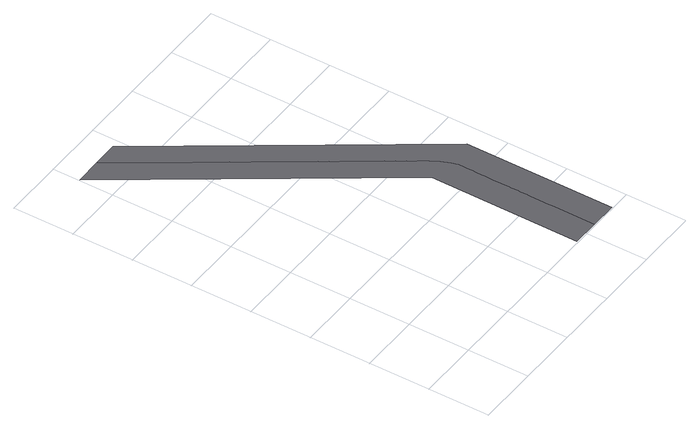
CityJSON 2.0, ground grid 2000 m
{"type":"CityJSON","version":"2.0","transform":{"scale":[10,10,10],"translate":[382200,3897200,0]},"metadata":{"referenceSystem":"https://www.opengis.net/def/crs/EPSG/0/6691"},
"CityObjects":{
"waterway1":{"type":"Waterway","attributes":{"name":"浦賀水道","function":"01","WaterwayDetailAttribute.routeDirection":"01"},"geometry":[{"type":"MultiSurface","lod":"2","boundaries":[[[0,1,2,3,4,5,6,7,8,9,10,11,12,13,14,15,16,17,18,19,20,21,22,23,24,25,26,27,28,29,30,31,32,33,34,35,36,37,38,39,40,41,42,43,44,45,46,47,48,49,50,51,52,53,54,55,56,57,58,59,60,61,62,63,64,65,66,67,68,69,70,71,72,73,74,75,76,77,78,79,80]],[[79,78,77,76,75,74,73,72,71,70,69,68,67,66,65,64,63,62,61,60,59,58,57,56,55,54,53,52,51,50,49,48,47,46,45,44,43,42,41,40,39,38,37,36,35,34,33,32,31,30,29,28,27,26,25,24,23,22,21,20,19,18,17,16,15,14,13,12,11,10,9,8,7,6,5,4,3,81,82,83,80]]],"semantics":{"surfaces":[{"type":"TrafficArea"}],"values":[0,0]}}]}
},
"vertices":[
[4,1313,0],[561,496,0],[558,5,0],[647,5,0],[646,138,0],[646,142,0],[646,168,0],[646,172,0],[646,198,0],[646,203,0],[646,228,0],[647,234,0],[646,257,0],[647,264,0],[646,287,0],[647,295,0],[646,317,0],[647,325,0],[646,346,0],[647,356,0],[647,376,0],[647,386,0],[647,406,0],[648,417,0],[647,435,0],[648,447,0],[647,465,0],[647,466,0],[642,486,0],[630,516,0],[615,543,0],[602,561,0],[597,569,0],[584,586,0],[580,595,0],[567,612,0],[562,620,0],[550,637,0],[545,646,0],[533,662,0],[527,672,0],[516,687,0],[510,697,0],[499,712,0],[492,723,0],[482,737,0],[475,749,0],[464,762,0],[457,774,0],[447,787,0],[440,800,0],[430,812,0],[422,826,0],[413,838,0],[405,851,0],[396,863,0],[387,877,0],[379,888,0],[370,903,0],[362,913,0],[352,929,0],[345,938,0],[335,954,0],[327,963,0],[317,980,0],[310,988,0],[300,1006,0],[293,1013,0],[282,1031,0],[276,1039,0],[264,1057,0],[259,1064,0],[247,1083,0],[242,1089,0],[229,1108,0],[225,1114,0],[212,1134,0],[208,1139,0],[194,1160,0],[191,1164,0],[93,1314,0],[733,4,0],[734,493,0],[174,1315,0]
]}
